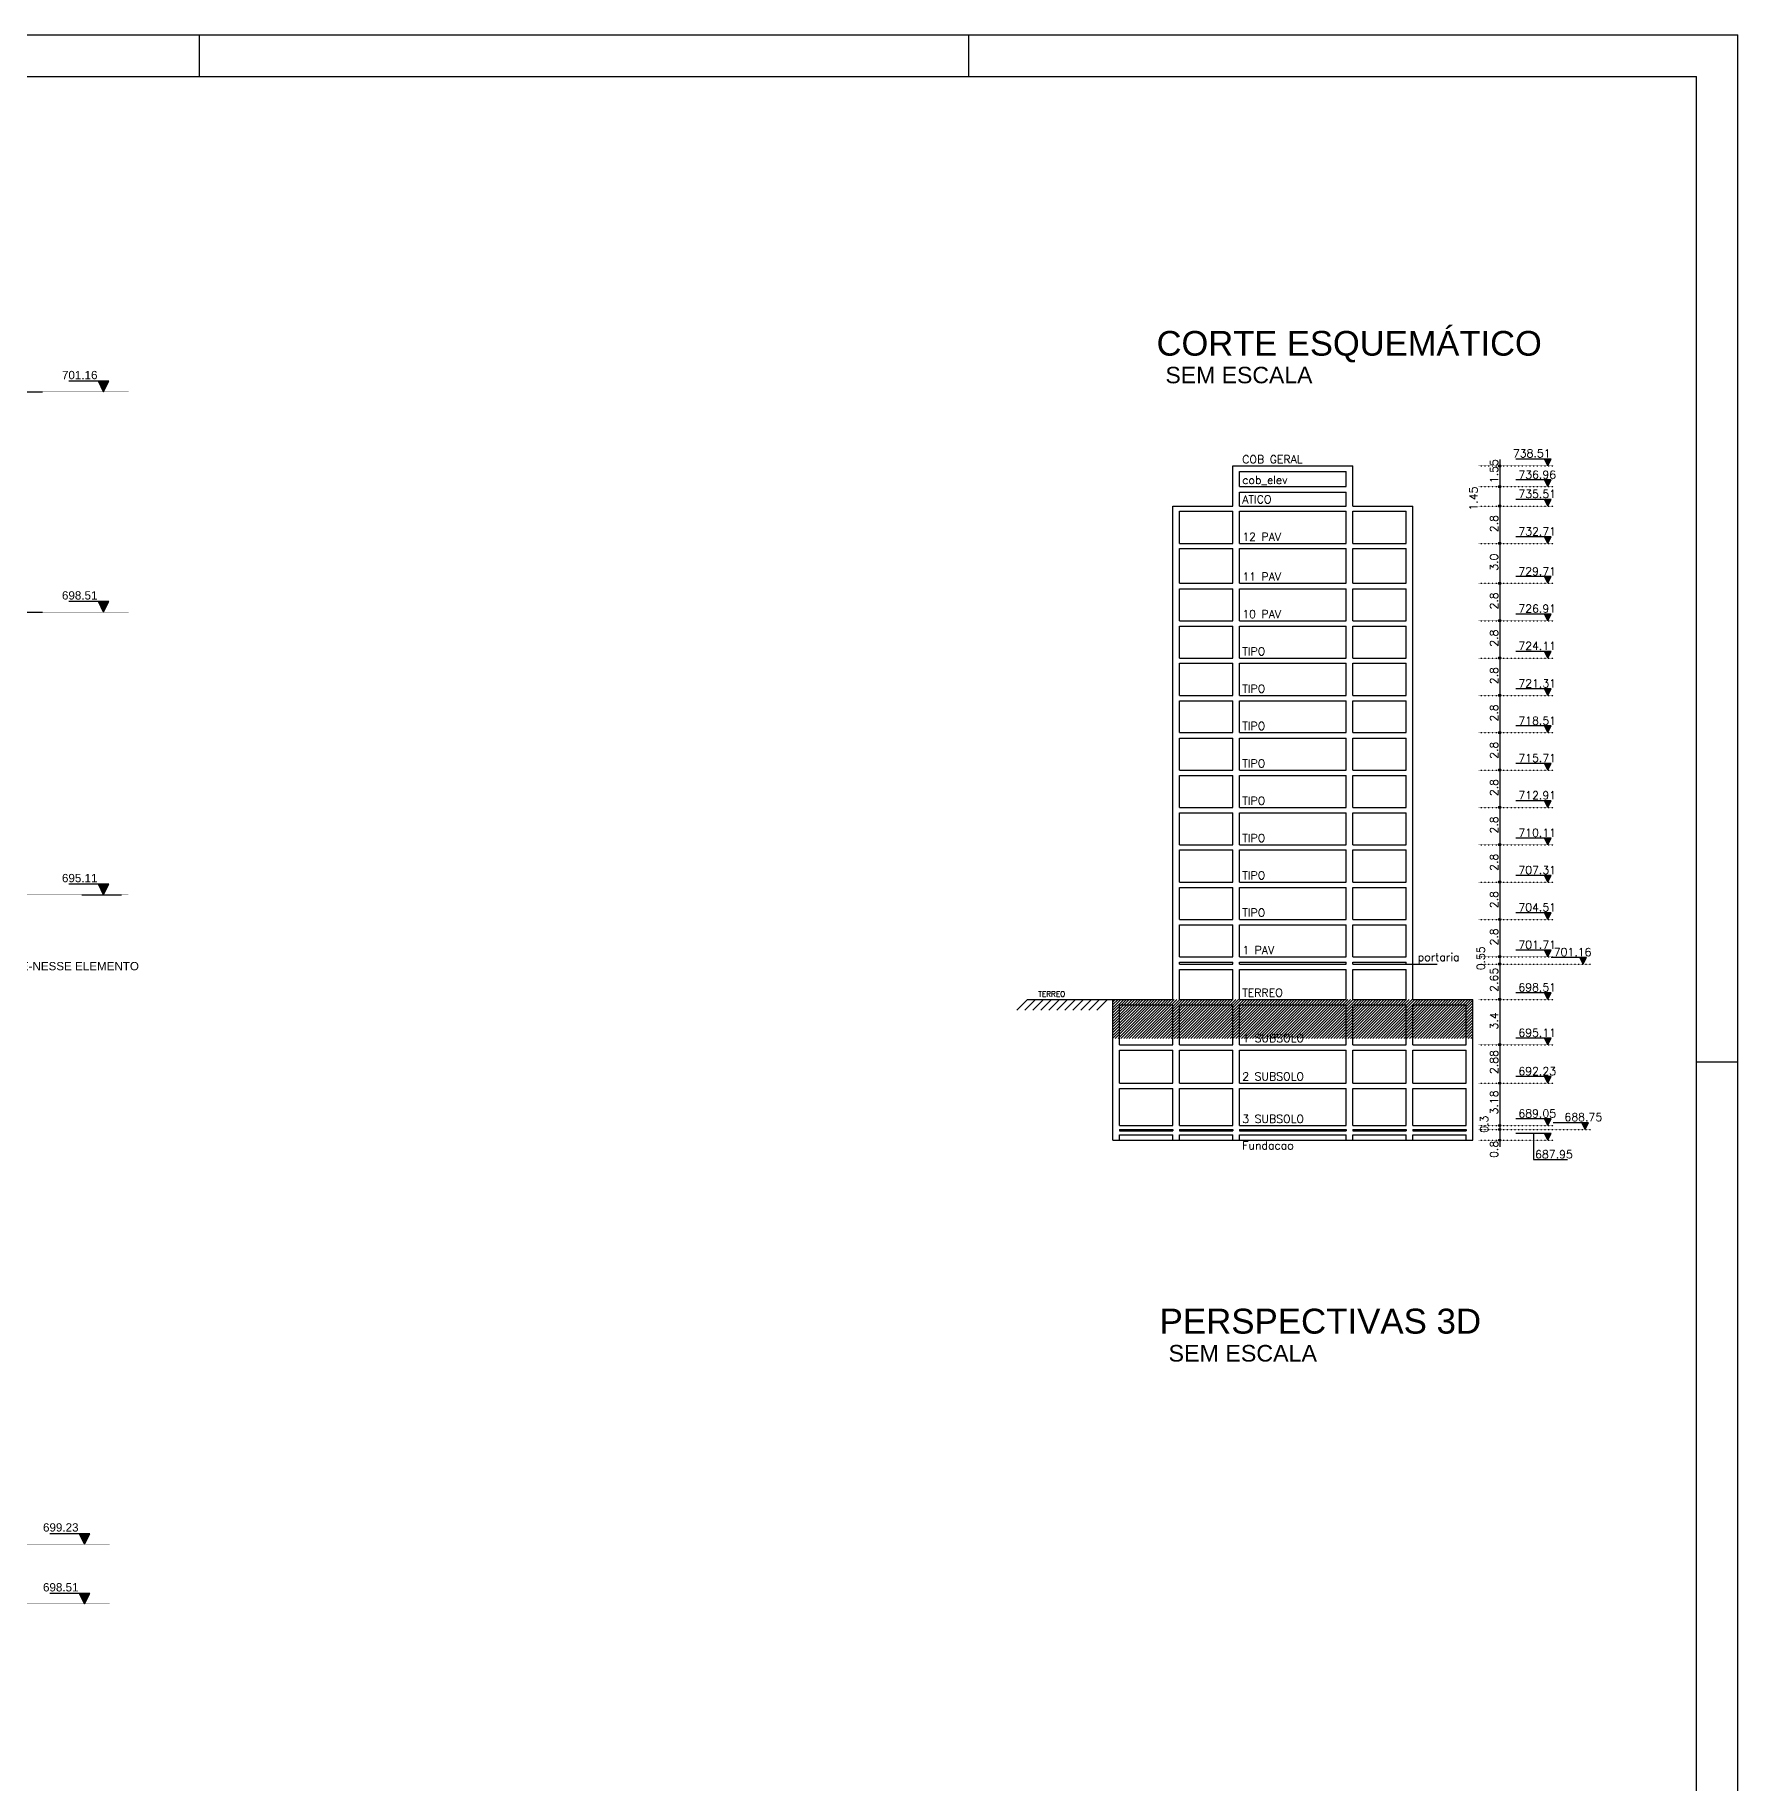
# Model space of a CAD drawing. Extents: x 37185 to 43130, y -8131 to -3926.
# Drawn here: x 41082 to 43130, y -6029 to -3926 of the extents above; entities that cross this region are included whole.
import ezdxf

# ---------------------------------------------------------------- set-up
doc = ezdxf.new("R2010")
doc.units = 0
doc.header["$MEASUREMENT"] = 0
doc.linetypes.add('ESTILO_TQS_0001', pattern=[1, 0.7, -0.3])
doc.linetypes.add('ESTILO_TQS_0002', pattern=[0.4, 0.1, -0.3])
doc.layers.get('0').update_dxf_attribs({"linetype": 'CONTINUOUS'})
for name, color, linetype in [('200', 7, 'ESTILO_TQS_0002'), ('216', 3, 'CONTINUOUS'), ('221', 11, 'CONTINUOUS'), ('226', 2, 'CONTINUOUS'), ('32', 7, 'CONTINUOUS'), ('35', 7, 'CONTINUOUS'), ('55', 12, 'CONTINUOUS'), ('67', 7, 'CONTINUOUS'), ('68', 4, 'CONTINUOUS'), ('75', 9, 'CONTINUOUS'), ('79', 12, 'CONTINUOUS'), ('95', 7, 'CONTINUOUS')]:
    doc.layers.add(name, color=color, linetype=linetype)
doc.layers.add('WP_ANOTAÇÃO GERAL', color=2, linetype='CONTINUOUS', lineweight=13)
doc.styles.get("Standard").update_dxf_attribs({"font": 'ROMANS.SHX'})
doc.styles.add('TQS_ARIAL', font='arial.ttf')

# ---------------------------------------------------------------- blocks, each defined once
blk = doc.blocks.new('_COTAZ')
for p, q in [((0.25, 0.5), (-2.4, 0.5)), ((0, 0), (-0.250001, 0.5)), ((-0.227705, 0.455408), (0.227705, 0.455408)), ((-0.205409, 0.410817), (0.205409, 0.410817)), ((-0.183113, 0.366225), (0.183113, 0.366225)), ((-0.160818, 0.321634), (0.160817, 0.321634)), ((-0.138522, 0.277043), (0.138521, 0.277042)), ((-0.116226, 0.232451), (0.116226, 0.232451)), ((-0.09393, 0.18786), (0.09393, 0.18786)), ((-0.071634, 0.143268), (0.071634, 0.143269)), ((-0.049338, 0.098677), (0.049338, 0.098677)), ((-0.027043, 0.054086), (0.027042, 0.054086)), ((0, 0), (0.25, 0.5))]:
    blk.add_line(p, q)
blk = doc.blocks.new('CT_GEN_LO')
for p, q in [((32019.6, -11189.1), (32019.6, -11183.2)), ((32019.6, -11183.2), (32026.9, -11183.2)), ((32019.6, -11205.8), (32019.6, -11189.1)), ((32026.9, -11183.2), (32143.5, -11183.2)), ((32026.9, -11189.1), (32143.5, -11189.1)), ((32026.9, -11205.8), (32026.9, -11189.1)), ((32143.5, -11183.2), (32150.8, -11183.2)), ((32143.5, -11205.8), (32143.5, -11189.1)), ((32150.8, -11189.1), (32150.8, -11183.2)), ((32150.8, -11205.8), (32150.8, -11189.1)), ((32019.6, -11211.7), (32019.6, -11205.8)), ((32019.6, -11227), (32019.6, -11211.7)), ((32026.9, -11205.8), (32143.5, -11205.8)), ((32026.9, -11211.7), (32143.5, -11211.7)), ((32026.9, -11227), (32026.9, -11211.7)), ((32143.5, -11227), (32143.5, -11211.7)), ((32150.8, -11211.7), (32150.8, -11205.8)), ((32150.8, -11227), (32150.8, -11211.7)), ((31954, -11232.8), (31954, -11227)), ((31954, -11227), (31961.3, -11227)), ((31954, -11267.8), (31954, -11232.8)), ((31961.3, -11227), (32019.6, -11227)), ((31961.3, -11232.8), (32019.6, -11232.8)), ((31961.3, -11267.8), (31961.3, -11232.8)), ((32019.6, -11267.8), (32019.6, -11232.8)), ((32019.6, -11267.8), (32019.6, -11232.8)), ((32026.9, -11227), (32143.5, -11227)), ((32026.9, -11232.8), (32143.5, -11232.8)), ((32026.9, -11267.8), (32026.9, -11232.8)), ((32143.5, -11267.8), (32143.5, -11232.8)), ((32150.8, -11227), (32209.1, -11227)), ((32150.8, -11232.8), (32209.1, -11232.8)), ((32150.8, -11267.8), (32150.8, -11232.8)), ((32150.8, -11267.8), (32150.8, -11232.8)), ((32209.1, -11227), (32216.4, -11227)), ((32209.1, -11267.8), (32209.1, -11232.8)), ((32216.4, -11232.8), (32216.4, -11227)), ((32216.4, -11267.8), (32216.4, -11232.8)), ((31954, -11273.6), (31954, -11267.8)), ((31954, -11311.5), (31954, -11273.6)), ((31961.3, -11267.8), (32019.6, -11267.8)), ((31961.3, -11273.6), (32019.6, -11273.6)), ((31961.3, -11311.5), (31961.3, -11273.6)), ((32019.6, -11311.5), (32019.6, -11273.6)), ((32019.6, -11311.5), (32019.6, -11273.6)), ((32026.9, -11267.8), (32143.5, -11267.8)), ((32026.9, -11273.6), (32143.5, -11273.6)), ((32026.9, -11311.5), (32026.9, -11273.6)), ((32143.5, -11311.5), (32143.5, -11273.6)), ((32150.8, -11267.8), (32209.1, -11267.8)), ((32150.8, -11273.6), (32209.1, -11273.6)), ((32150.8, -11311.5), (32150.8, -11273.6)), ((32150.8, -11311.5), (32150.8, -11273.6)), ((32209.1, -11311.5), (32209.1, -11273.6)), ((32216.4, -11273.6), (32216.4, -11267.8)), ((32216.4, -11311.5), (32216.4, -11273.6)), ((31954, -11317.4), (31954, -11311.5)), ((31961.3, -11311.5), (32019.6, -11311.5)), ((32026.9, -11311.5), (32143.5, -11311.5)), ((32150.8, -11311.5), (32209.1, -11311.5)), ((32216.4, -11317.4), (32216.4, -11311.5)), ((31954, -11352.4), (31954, -11317.4)), ((31961.3, -11317.4), (32019.6, -11317.4)), ((31961.3, -11352.4), (31961.3, -11317.4)), ((32019.6, -11352.4), (32019.6, -11317.4)), ((32019.6, -11352.4), (32019.6, -11317.4)), ((32026.9, -11317.4), (32143.5, -11317.4)), ((32026.9, -11352.4), (32026.9, -11317.4)), ((32143.5, -11352.4), (32143.5, -11317.4)), ((32150.8, -11317.4), (32209.1, -11317.4)), ((32150.8, -11352.4), (32150.8, -11317.4)), ((32150.8, -11352.4), (32150.8, -11317.4)), ((32209.1, -11352.4), (32209.1, -11317.4)), ((32216.4, -11352.4), (32216.4, -11317.4)), ((31954, -11358.2), (31954, -11352.4)), ((31961.3, -11352.4), (32019.6, -11352.4)), ((32026.9, -11352.4), (32143.5, -11352.4)), ((32150.8, -11352.4), (32209.1, -11352.4)), ((32216.4, -11358.2), (32216.4, -11352.4)), ((31954, -11393.2), (31954, -11358.2)), ((31961.3, -11358.2), (32019.6, -11358.2)), ((31961.3, -11393.2), (31961.3, -11358.2)), ((32019.6, -11393.2), (32019.6, -11358.2)), ((32019.6, -11393.2), (32019.6, -11358.2)), ((32026.9, -11358.2), (32143.5, -11358.2)), ((32026.9, -11393.2), (32026.9, -11358.2)), ((32143.5, -11393.2), (32143.5, -11358.2)), ((32150.8, -11358.2), (32209.1, -11358.2)), ((32150.8, -11393.2), (32150.8, -11358.2)), ((32150.8, -11393.2), (32150.8, -11358.2)), ((32209.1, -11393.2), (32209.1, -11358.2)), ((32216.4, -11393.2), (32216.4, -11358.2)), ((31954, -11399), (31954, -11393.2)), ((31954, -11434), (31954, -11399)), ((31961.3, -11393.2), (32019.6, -11393.2)), ((31961.3, -11399), (32019.6, -11399)), ((31961.3, -11434), (31961.3, -11399)), ((32019.6, -11434), (32019.6, -11399)), ((32019.6, -11434), (32019.6, -11399)), ((32026.9, -11393.2), (32143.5, -11393.2)), ((32026.9, -11399), (32143.5, -11399)), ((32026.9, -11434), (32026.9, -11399)), ((32143.5, -11434), (32143.5, -11399)), ((32150.8, -11393.2), (32209.1, -11393.2)), ((32150.8, -11399), (32209.1, -11399)), ((32150.8, -11434), (32150.8, -11399)), ((32150.8, -11434), (32150.8, -11399)), ((32209.1, -11434), (32209.1, -11399)), ((32216.4, -11399), (32216.4, -11393.2)), ((32216.4, -11434), (32216.4, -11399)), ((31954, -11439.9), (31954, -11434)), ((31954, -11474.8), (31954, -11439.9)), ((31961.3, -11434), (32019.6, -11434)), ((31961.3, -11439.9), (32019.6, -11439.9)), ((31961.3, -11474.8), (31961.3, -11439.9)), ((32019.6, -11474.8), (32019.6, -11439.9)), ((32019.6, -11474.8), (32019.6, -11439.9)), ((32026.9, -11434), (32143.5, -11434)), ((32026.9, -11439.9), (32143.5, -11439.9)), ((32026.9, -11474.8), (32026.9, -11439.9)), ((32143.5, -11474.8), (32143.5, -11439.9)), ((32150.8, -11434), (32209.1, -11434)), ((32150.8, -11439.9), (32209.1, -11439.9)), ((32150.8, -11474.8), (32150.8, -11439.9)), ((32150.8, -11474.8), (32150.8, -11439.9)), ((32209.1, -11474.8), (32209.1, -11439.9)), ((32216.4, -11439.9), (32216.4, -11434)), ((32216.4, -11474.8), (32216.4, -11439.9)), ((31954, -11480.7), (31954, -11474.8)), ((31954, -11515.7), (31954, -11480.7)), ((31961.3, -11474.8), (32019.6, -11474.8)), ((31961.3, -11480.7), (32019.6, -11480.7)), ((31961.3, -11515.7), (31961.3, -11480.7)), ((32019.6, -11515.7), (32019.6, -11480.7)), ((32019.6, -11515.7), (32019.6, -11480.7)), ((32026.9, -11474.8), (32143.5, -11474.8)), ((32026.9, -11480.7), (32143.5, -11480.7)), ((32026.9, -11515.7), (32026.9, -11480.7)), ((32143.5, -11515.7), (32143.5, -11480.7)), ((32150.8, -11474.8), (32209.1, -11474.8)), ((32150.8, -11480.7), (32209.1, -11480.7)), ((32150.8, -11515.7), (32150.8, -11480.7)), ((32150.8, -11515.7), (32150.8, -11480.7)), ((32209.1, -11515.7), (32209.1, -11480.7)), ((32216.4, -11480.7), (32216.4, -11474.8)), ((32216.4, -11515.7), (32216.4, -11480.7)), ((31954, -11521.5), (31954, -11515.7)), ((31954, -11556.5), (31954, -11521.5)), ((31961.3, -11515.7), (32019.6, -11515.7)), ((31961.3, -11521.5), (32019.6, -11521.5)), ((31961.3, -11556.5), (31961.3, -11521.5)), ((32019.6, -11556.5), (32019.6, -11521.5)), ((32019.6, -11556.5), (32019.6, -11521.5)), ((32026.9, -11515.7), (32143.5, -11515.7)), ((32026.9, -11521.5), (32143.5, -11521.5)), ((32026.9, -11556.5), (32026.9, -11521.5)), ((32143.5, -11556.5), (32143.5, -11521.5)), ((32150.8, -11515.7), (32209.1, -11515.7)), ((32150.8, -11521.5), (32209.1, -11521.5)), ((32150.8, -11556.5), (32150.8, -11521.5)), ((32150.8, -11556.5), (32150.8, -11521.5)), ((32209.1, -11556.5), (32209.1, -11521.5)), ((32216.4, -11521.5), (32216.4, -11515.7)), ((32216.4, -11556.5), (32216.4, -11521.5)), ((31954, -11562.3), (31954, -11556.5)), ((31954, -11597.3), (31954, -11562.3)), ((31961.3, -11556.5), (32019.6, -11556.5)), ((31961.3, -11562.3), (32019.6, -11562.3)), ((31961.3, -11597.3), (31961.3, -11562.3)), ((32019.6, -11597.3), (32019.6, -11562.3)), ((32019.6, -11597.3), (32019.6, -11562.3)), ((32026.9, -11556.5), (32143.5, -11556.5)), ((32026.9, -11562.3), (32143.5, -11562.3)), ((32026.9, -11597.3), (32026.9, -11562.3)), ((32143.5, -11597.3), (32143.5, -11562.3)), ((32150.8, -11556.5), (32209.1, -11556.5)), ((32150.8, -11562.3), (32209.1, -11562.3)), ((32150.8, -11597.3), (32150.8, -11562.3)), ((32150.8, -11597.3), (32150.8, -11562.3)), ((32209.1, -11597.3), (32209.1, -11562.3)), ((32216.4, -11562.3), (32216.4, -11556.5)), ((32216.4, -11597.3), (32216.4, -11562.3)), ((31954, -11603.1), (31954, -11597.3)), ((31961.3, -11597.3), (32019.6, -11597.3)), ((32026.9, -11597.3), (32143.5, -11597.3)), ((32150.8, -11597.3), (32209.1, -11597.3)), ((32216.4, -11603.1), (32216.4, -11597.3)), ((31954, -11638.1), (31954, -11603.1)), ((31961.3, -11603.1), (32019.6, -11603.1)), ((31961.3, -11638.1), (31961.3, -11603.1)), ((32019.6, -11638.1), (32019.6, -11603.1)), ((32019.6, -11638.1), (32019.6, -11603.1)), ((32026.9, -11603.1), (32143.5, -11603.1)), ((32026.9, -11638.1), (32026.9, -11603.1)), ((32143.5, -11638.1), (32143.5, -11603.1)), ((32150.8, -11603.1), (32209.1, -11603.1)), ((32150.8, -11638.1), (32150.8, -11603.1)), ((32150.8, -11638.1), (32150.8, -11603.1)), ((32209.1, -11638.1), (32209.1, -11603.1)), ((32216.4, -11638.1), (32216.4, -11603.1)), ((31954, -11644), (31954, -11638.1)), ((31961.3, -11638.1), (32019.6, -11638.1)), ((32026.9, -11638.1), (32143.5, -11638.1)), ((32150.8, -11638.1), (32209.1, -11638.1)), ((32216.4, -11644), (32216.4, -11638.1)), ((31954, -11679), (31954, -11644)), ((31961.3, -11644), (32019.6, -11644)), ((31961.3, -11679), (31961.3, -11644)), ((32019.6, -11679), (32019.6, -11644)), ((32019.6, -11679), (32019.6, -11644)), ((32026.9, -11644), (32143.5, -11644)), ((32026.9, -11679), (32026.9, -11644)), ((32143.5, -11679), (32143.5, -11644)), ((32150.8, -11644), (32209.1, -11644)), ((32150.8, -11679), (32150.8, -11644)), ((32150.8, -11679), (32150.8, -11644)), ((32209.1, -11679), (32209.1, -11644)), ((32216.4, -11679), (32216.4, -11644)), ((31954, -11684.8), (31954, -11679)), ((31954, -11719.8), (31954, -11684.8)), ((31961.3, -11679), (32019.6, -11679)), ((31961.3, -11684.8), (32019.6, -11684.8)), ((31961.3, -11719.8), (31961.3, -11684.8)), ((32019.6, -11719.8), (32019.6, -11684.8)), ((32019.6, -11719.8), (32019.6, -11684.8)), ((32026.9, -11679), (32143.5, -11679)), ((32026.9, -11684.8), (32143.5, -11684.8)), ((32026.9, -11719.8), (32026.9, -11684.8)), ((32143.5, -11719.8), (32143.5, -11684.8)), ((32150.8, -11679), (32209.1, -11679)), ((32150.8, -11684.8), (32209.1, -11684.8)), ((32150.8, -11719.8), (32150.8, -11684.8)), ((32150.8, -11719.8), (32150.8, -11684.8)), ((32209.1, -11719.8), (32209.1, -11684.8)), ((32216.4, -11684.8), (32216.4, -11679)), ((32216.4, -11719.8), (32216.4, -11684.8)), ((31954, -11725.6), (31954, -11719.8)), ((31954, -11727.8), (31954, -11725.6)), ((31954, -11733.6), (31954, -11727.8)), ((31954, -11766.4), (31954, -11733.6)), ((31961.3, -11719.8), (32019.6, -11719.8)), ((31961.3, -11725.6), (32019.6, -11725.6)), ((31961.3, -11727.8), (31961.3, -11725.6)), ((31961.3, -11727.8), (32019.6, -11727.8)), ((31961.3, -11733.6), (32019.6, -11733.6)), ((31961.3, -11766.4), (31961.3, -11733.6)), ((32019.6, -11727.8), (32019.6, -11725.6)), ((32019.6, -11727.8), (32019.6, -11725.6)), ((32019.6, -11766.4), (32019.6, -11733.6)), ((32019.6, -11766.4), (32019.6, -11733.6)), ((32026.9, -11719.8), (32143.5, -11719.8)), ((32026.9, -11725.6), (32143.5, -11725.6)), ((32026.9, -11727.8), (32026.9, -11725.6)), ((32026.9, -11727.8), (32143.5, -11727.8)), ((32026.9, -11733.6), (32143.5, -11733.6)), ((32026.9, -11766.4), (32026.9, -11733.6)), ((32143.5, -11727.8), (32143.5, -11725.6)), ((32143.5, -11766.4), (32143.5, -11733.6)), ((32150.8, -11719.8), (32209.1, -11719.8)), ((32150.8, -11725.6), (32209.1, -11725.6)), ((32150.8, -11727.8), (32150.8, -11725.6)), ((32150.8, -11727.8), (32150.8, -11725.6)), ((32150.8, -11727.8), (32209.1, -11727.8)), ((32150.8, -11733.6), (32209.1, -11733.6)), ((32150.8, -11766.4), (32150.8, -11733.6)), ((32150.8, -11766.4), (32150.8, -11733.6)), ((32209.1, -11727.8), (32209.1, -11725.6)), ((32209.1, -11766.4), (32209.1, -11733.6)), ((32216.4, -11725.6), (32216.4, -11719.8)), ((32216.4, -11727.8), (32216.4, -11725.6)), ((32216.4, -11733.6), (32216.4, -11727.8)), ((32216.4, -11766.4), (32216.4, -11733.6)), ((31795.1, -11766.4), (31783.4, -11778.1)), ((31803.8, -11766.4), (31792.1, -11778.1)), ((31795.1, -11766.4), (31888.4, -11766.4)), ((31812.6, -11766.4), (31800.9, -11778.1)), ((31821.3, -11766.4), (31809.6, -11778.1)), ((31830, -11766.4), (31818.4, -11778.1)), ((31838.8, -11766.4), (31827.1, -11778.1)), ((31847.5, -11766.4), (31835.9, -11778.1)), ((31856.3, -11766.4), (31844.6, -11778.1)), ((31865, -11766.4), (31853.4, -11778.1)), ((31873.8, -11766.4), (31862.1, -11778.1)), ((31882.5, -11766.4), (31870.9, -11778.1)), ((31888.4, -11816), (31888.4, -11766.4)), ((31888.4, -11766.4), (31895.7, -11766.4)), ((31895.7, -11766.4), (31954, -11766.4)), ((31895.7, -11772.3), (31954, -11772.3)), ((31895.7, -11816), (31895.7, -11772.3)), ((31954, -11816), (31954, -11772.3)), ((31954, -11816), (31954, -11772.3)), ((31961.3, -11766.4), (32019.6, -11766.4)), ((31961.3, -11772.3), (32019.6, -11772.3)), ((31961.3, -11816), (31961.3, -11772.3)), ((32019.6, -11816), (32019.6, -11772.3)), ((32019.6, -11816), (32019.6, -11772.3)), ((32026.9, -11766.4), (32143.5, -11766.4)), ((32026.9, -11772.3), (32143.5, -11772.3)), ((32026.9, -11816), (32026.9, -11772.3)), ((32143.5, -11816), (32143.5, -11772.3)), ((32150.8, -11766.4), (32209.1, -11766.4)), ((32150.8, -11772.3), (32209.1, -11772.3)), ((32150.8, -11816), (32150.8, -11772.3)), ((32150.8, -11816), (32150.8, -11772.3)), ((32209.1, -11816), (32209.1, -11772.3)), ((32216.4, -11766.4), (32274.7, -11766.4)), ((32216.4, -11772.3), (32274.7, -11772.3)), ((32216.4, -11816), (32216.4, -11772.3)), ((32216.4, -11816), (32216.4, -11772.3)), ((32274.7, -11766.4), (32282, -11766.4)), ((32274.7, -11816), (32274.7, -11772.3)), ((32282, -11816), (32282, -11766.4)), ((31888.4, -11858), (31888.4, -11816)), ((31895.7, -11816), (31954, -11816)), ((31895.7, -11821.8), (31954, -11821.8)), ((31895.7, -11858), (31895.7, -11821.8)), ((31954, -11858), (31954, -11821.8)), ((31954, -11858), (31954, -11821.8)), ((31961.3, -11816), (32019.6, -11816)), ((31961.3, -11821.8), (32019.6, -11821.8)), ((31961.3, -11858), (31961.3, -11821.8)), ((32019.6, -11858), (32019.6, -11821.8)), ((32019.6, -11858), (32019.6, -11821.8)), ((32026.9, -11816), (32143.5, -11816)), ((32026.9, -11821.8), (32143.5, -11821.8)), ((32026.9, -11858), (32026.9, -11821.8)), ((32143.5, -11858), (32143.5, -11821.8)), ((32150.8, -11816), (32209.1, -11816)), ((32150.8, -11821.8), (32209.1, -11821.8)), ((32150.8, -11858), (32150.8, -11821.8)), ((32150.8, -11858), (32150.8, -11821.8)), ((32209.1, -11858), (32209.1, -11821.8)), ((32216.4, -11816), (32274.7, -11816)), ((32216.4, -11821.8), (32274.7, -11821.8)), ((32216.4, -11858), (32216.4, -11821.8)), ((32216.4, -11858), (32216.4, -11821.8)), ((32274.7, -11858), (32274.7, -11821.8)), ((32282, -11858), (32282, -11816)), ((31888.4, -11904.4), (31888.4, -11858)), ((31895.7, -11858), (31954, -11858)), ((31895.7, -11863.8), (31954, -11863.8)), ((31895.7, -11904.4), (31895.7, -11863.8)), ((31954, -11904.4), (31954, -11863.8)), ((31954, -11904.4), (31954, -11863.8)), ((31961.3, -11858), (32019.6, -11858)), ((31961.3, -11863.8), (32019.6, -11863.8)), ((31961.3, -11904.4), (31961.3, -11863.8)), ((32019.6, -11904.4), (32019.6, -11863.8)), ((32019.6, -11904.4), (32019.6, -11863.8)), ((32026.9, -11858), (32143.5, -11858)), ((32026.9, -11863.8), (32143.5, -11863.8)), ((32026.9, -11904.4), (32026.9, -11863.8)), ((32143.5, -11904.4), (32143.5, -11863.8)), ((32150.8, -11858), (32209.1, -11858)), ((32150.8, -11863.8), (32209.1, -11863.8)), ((32150.8, -11904.4), (32150.8, -11863.8)), ((32150.8, -11904.4), (32150.8, -11863.8)), ((32209.1, -11904.4), (32209.1, -11863.8)), ((32216.4, -11858), (32274.7, -11858)), ((32216.4, -11863.8), (32274.7, -11863.8)), ((32216.4, -11904.4), (32216.4, -11863.8)), ((32216.4, -11904.4), (32216.4, -11863.8)), ((32274.7, -11904.4), (32274.7, -11863.8)), ((32282, -11904.4), (32282, -11858)), ((31888.4, -11908.7), (31888.4, -11904.4)), ((31895.7, -11904.4), (31954, -11904.4)), ((31961.3, -11904.4), (32019.6, -11904.4)), ((32026.9, -11904.4), (32143.5, -11904.4)), ((32150.8, -11904.4), (32209.1, -11904.4)), ((32216.4, -11904.4), (32274.7, -11904.4)), ((32282, -11908.7), (32282, -11904.4)), ((31888.4, -11920.4), (31888.4, -11908.7)), ((31888.4, -11920.4), (32282, -11920.4)), ((31895.7, -11908.7), (31954, -11908.7)), ((31895.7, -11908.7), (31895.7, -11910.2)), ((31895.7, -11910.2), (31954, -11910.2)), ((31895.7, -11914.6), (31954, -11914.6)), ((31895.7, -11920.4), (31895.7, -11914.6)), ((31895.7, -11920.4), (31954, -11920.4)), ((31954, -11908.7), (31954, -11910.2)), ((31954, -11908.7), (31954, -11910.2)), ((31954, -11920.4), (31954, -11914.6)), ((31954, -11920.4), (31954, -11914.6)), ((31961.3, -11908.7), (32019.6, -11908.7)), ((31961.3, -11908.7), (31961.3, -11910.2)), ((31961.3, -11910.2), (32019.6, -11910.2)), ((31961.3, -11914.6), (32019.6, -11914.6)), ((31961.3, -11920.4), (31961.3, -11914.6)), ((31961.3, -11920.4), (32019.6, -11920.4)), ((32019.6, -11908.7), (32019.6, -11910.2)), ((32019.6, -11908.7), (32019.6, -11910.2)), ((32019.6, -11920.4), (32019.6, -11914.6)), ((32019.6, -11920.4), (32019.6, -11914.6)), ((32026.9, -11908.7), (32143.5, -11908.7)), ((32026.9, -11908.7), (32026.9, -11910.2)), ((32026.9, -11910.2), (32143.5, -11910.2)), ((32026.9, -11914.6), (32143.5, -11914.6)), ((32026.9, -11920.4), (32026.9, -11914.6)), ((32026.9, -11920.4), (32143.5, -11920.4)), ((32143.5, -11908.7), (32143.5, -11910.2)), ((32143.5, -11920.4), (32143.5, -11914.6)), ((32150.8, -11908.7), (32209.1, -11908.7)), ((32150.8, -11908.7), (32150.8, -11910.2)), ((32150.8, -11908.7), (32150.8, -11910.2)), ((32150.8, -11910.2), (32209.1, -11910.2)), ((32150.8, -11914.6), (32209.1, -11914.6)), ((32150.8, -11920.4), (32150.8, -11914.6)), ((32150.8, -11920.4), (32150.8, -11914.6)), ((32150.8, -11920.4), (32209.1, -11920.4)), ((32209.1, -11908.7), (32209.1, -11910.2)), ((32209.1, -11920.4), (32209.1, -11914.6)), ((32216.4, -11908.7), (32274.7, -11908.7)), ((32216.4, -11908.7), (32216.4, -11910.2)), ((32216.4, -11908.7), (32216.4, -11910.2)), ((32216.4, -11910.2), (32274.7, -11910.2)), ((32216.4, -11914.6), (32274.7, -11914.6)), ((32216.4, -11920.4), (32216.4, -11914.6)), ((32216.4, -11920.4), (32216.4, -11914.6)), ((32216.4, -11920.4), (32274.7, -11920.4)), ((32274.7, -11908.7), (32274.7, -11910.2)), ((32274.7, -11920.4), (32274.7, -11914.6)), ((32282, -11920.4), (32282, -11908.7))]:
    blk.add_line(p, q)
at = {"color": 12, "linetype": 'Continuous'}
blk.add_line((32209.1, -11727.8), (32242.9, -11727.8), dxfattribs=at)
blk.add_lwpolyline([(32348, -11913.1), (32348, -11941.4), (32385.3, -11941.4)], dxfattribs=at)
at = {"layer": '200'}
for p, q in [((32287.9, -11183.2), (32369.5, -11183.2)), ((32287.9, -11205.8), (32369.5, -11205.8)), ((32287.9, -11227), (32369.5, -11227)), ((32287.9, -11267.8), (32369.5, -11267.8)), ((32287.9, -11311.5), (32369.5, -11311.5)), ((32287.9, -11352.4), (32369.5, -11352.4)), ((32287.9, -11393.2), (32369.5, -11393.2)), ((32287.9, -11434), (32369.5, -11434)), ((32287.9, -11474.8), (32369.5, -11474.8)), ((32287.9, -11515.7), (32369.5, -11515.7)), ((32287.9, -11556.5), (32369.5, -11556.5)), ((32287.9, -11597.3), (32369.5, -11597.3)), ((32287.9, -11638.1), (32369.5, -11638.1)), ((32287.9, -11679), (32369.5, -11679)), ((32287.9, -11719.8), (32369.5, -11719.8)), ((32287.9, -11727.8), (32410.5, -11727.8)), ((32287.9, -11766.4), (32369.5, -11766.4)), ((32287.9, -11816), (32369.5, -11816)), ((32287.9, -11858), (32369.5, -11858)), ((32287.9, -11904.4), (32369.5, -11904.4)), ((32287.9, -11908.7), (32410.5, -11908.7)), ((32287.9, -11920.4), (32369.5, -11920.4))]:
    blk.add_line(p, q, dxfattribs=at)
at = {"layer": '216', "color": 7}
for p, q in [((32311.2, -11176), (32311.2, -11213.1)), ((32311.2, -11198.6), (32311.2, -11234.3)), ((32311.2, -11219.7), (32311.2, -11275.1)), ((32311.2, -11260.5), (32311.2, -11318.8)), ((32311.2, -11304.3), (32311.2, -11359.7)), ((32311.2, -11345.1), (32311.2, -11400.5)), ((32311.2, -11385.9), (32311.2, -11441.3)), ((32311.2, -11426.7), (32311.2, -11482.1)), ((32311.2, -11467.6), (32311.2, -11523)), ((32311.2, -11508.4), (32311.2, -11563.8)), ((32311.2, -11549.2), (32311.2, -11604.6)), ((32311.2, -11590), (32311.2, -11645.4)), ((32311.2, -11630.9), (32311.2, -11686.3)), ((32311.2, -11671.7), (32311.2, -11727.1)), ((32311.2, -11712.5), (32311.2, -11735.1)), ((32311.2, -11720.5), (32311.2, -11773.7)), ((32311.2, -11759.2), (32311.2, -11823.3)), ((32311.2, -11808.7), (32311.2, -11865.3)), ((32311.2, -11850.7), (32311.2, -11911.7)), ((32311.2, -11897.1), (32311.2, -11916)), ((32311.2, -11901.5), (32311.2, -11927.7))]:
    blk.add_line(p, q, dxfattribs=at)
at = {"layer": '221', "color": 7}
for p, q in [((32287.9, -11183.2), (32287.9, -11183.2)), ((32287.9, -11205.8), (32287.9, -11205.8)), ((32369.5, -11205.8), (32369.5, -11205.8)), ((32287.9, -11227), (32287.9, -11227)), ((32369.5, -11227), (32369.5, -11227)), ((32287.9, -11267.8), (32287.9, -11267.8)), ((32369.5, -11267.8), (32369.5, -11267.8)), ((32287.9, -11311.5), (32287.9, -11311.5)), ((32369.5, -11311.5), (32369.5, -11311.5)), ((32287.9, -11352.4), (32287.9, -11352.4)), ((32369.5, -11352.4), (32369.5, -11352.4)), ((32287.9, -11393.2), (32287.9, -11393.2)), ((32369.5, -11393.2), (32369.5, -11393.2)), ((32287.9, -11434), (32287.9, -11434)), ((32369.5, -11434), (32369.5, -11434)), ((32287.9, -11474.8), (32287.9, -11474.8)), ((32369.5, -11474.8), (32369.5, -11474.8)), ((32287.9, -11515.7), (32287.9, -11515.7)), ((32369.5, -11515.7), (32369.5, -11515.7)), ((32287.9, -11556.5), (32287.9, -11556.5)), ((32369.5, -11556.5), (32369.5, -11556.5)), ((32287.9, -11597.3), (32287.9, -11597.3)), ((32369.5, -11597.3), (32369.5, -11597.3)), ((32287.9, -11638.1), (32287.9, -11638.1)), ((32369.5, -11638.1), (32369.5, -11638.1)), ((32287.9, -11679), (32287.9, -11679)), ((32369.5, -11679), (32369.5, -11679)), ((32287.9, -11719.8), (32287.9, -11719.8)), ((32287.9, -11727.8), (32287.9, -11727.8)), ((32369.5, -11719.8), (32369.5, -11719.8)), ((32369.5, -11727.8), (32369.5, -11727.8)), ((32287.9, -11766.4), (32287.9, -11766.4)), ((32369.5, -11766.4), (32369.5, -11766.4)), ((32287.9, -11816), (32287.9, -11816)), ((32369.5, -11816), (32369.5, -11816)), ((32287.9, -11858), (32287.9, -11858)), ((32369.5, -11858), (32369.5, -11858)), ((32287.9, -11904.4), (32287.9, -11904.4)), ((32369.5, -11904.4), (32369.5, -11904.4)), ((32287.9, -11908.7), (32287.9, -11908.7)), ((32369.5, -11908.7), (32369.5, -11908.7)), ((32369.5, -11920.4), (32369.5, -11920.4))]:
    blk.add_line(p, q, dxfattribs=at)
at = {"layer": '226', "color": 7}
for centre, radius in [((32311.2, -11183.2), 1.17), ((32311.2, -11183.2), 0.583), ((32311.2, -11205.8), 1.17), ((32311.2, -11205.8), 1.17), ((32311.2, -11205.8), 0.583), ((32311.2, -11205.8), 0.583), ((32311.2, -11227), 1.17), ((32311.2, -11227), 1.17), ((32311.2, -11227), 0.583), ((32311.2, -11227), 0.583), ((32311.2, -11267.8), 1.17), ((32311.2, -11267.8), 1.17), ((32311.2, -11267.8), 0.583), ((32311.2, -11267.8), 0.583), ((32311.2, -11311.5), 1.17), ((32311.2, -11311.5), 1.17), ((32311.2, -11311.5), 0.583), ((32311.2, -11311.5), 0.583), ((32311.2, -11352.4), 1.17), ((32311.2, -11352.4), 1.17), ((32311.2, -11352.4), 0.583), ((32311.2, -11352.4), 0.583), ((32311.2, -11393.2), 1.17), ((32311.2, -11393.2), 1.17), ((32311.2, -11393.2), 0.583), ((32311.2, -11393.2), 0.583), ((32311.2, -11434), 1.17), ((32311.2, -11434), 1.17), ((32311.2, -11434), 0.583), ((32311.2, -11434), 0.583), ((32311.2, -11474.8), 1.17), ((32311.2, -11474.8), 1.17), ((32311.2, -11474.8), 0.583), ((32311.2, -11474.8), 0.583), ((32311.2, -11515.7), 1.17), ((32311.2, -11515.7), 1.17), ((32311.2, -11515.7), 0.583), ((32311.2, -11515.7), 0.583), ((32311.2, -11556.5), 1.17), ((32311.2, -11556.5), 1.17), ((32311.2, -11556.5), 0.583), ((32311.2, -11556.5), 0.583), ((32311.2, -11597.3), 1.17), ((32311.2, -11597.3), 1.17), ((32311.2, -11597.3), 0.583), ((32311.2, -11597.3), 0.583), ((32311.2, -11638.1), 1.17), ((32311.2, -11638.1), 1.17), ((32311.2, -11638.1), 0.583), ((32311.2, -11638.1), 0.583), ((32311.2, -11679), 1.17), ((32311.2, -11679), 1.17), ((32311.2, -11679), 0.583), ((32311.2, -11679), 0.583), ((32311.2, -11719.8), 1.17), ((32311.2, -11719.8), 1.17), ((32311.2, -11727.8), 1.17), ((32311.2, -11727.8), 1.17), ((32311.2, -11719.8), 0.583), ((32311.2, -11719.8), 0.583), ((32311.2, -11727.8), 0.583), ((32311.2, -11727.8), 0.583), ((32311.2, -11766.4), 1.17), ((32311.2, -11766.4), 1.17), ((32311.2, -11766.4), 0.583), ((32311.2, -11766.4), 0.583), ((32311.2, -11816), 1.17), ((32311.2, -11816), 1.17), ((32311.2, -11816), 0.583), ((32311.2, -11816), 0.583), ((32311.2, -11858), 1.17), ((32311.2, -11858), 1.17), ((32311.2, -11858), 0.583), ((32311.2, -11858), 0.583), ((32311.2, -11904.4), 1.17), ((32311.2, -11904.4), 1.17), ((32311.2, -11908.7), 1.17), ((32311.2, -11908.7), 1.17), ((32311.2, -11904.4), 0.583), ((32311.2, -11904.4), 0.583), ((32311.2, -11920.4), 1.17), ((32311.2, -11908.7), 0.583), ((32311.2, -11908.7), 0.583), ((32311.2, -11920.4), 0.583)]:
    blk.add_circle(centre, radius, dxfattribs=at)
at = {"xscale": 14.58, "yscale": 14.58, "zscale": 0.1458}
for p in [(32363.7, -11183.2), (32363.7, -11205.8), (32363.7, -11227), (32363.7, -11267.8), (32363.7, -11311.5), (32363.7, -11352.4), (32363.7, -11393.2), (32363.7, -11434), (32363.7, -11474.8), (32363.7, -11515.7), (32363.7, -11556.5), (32363.7, -11597.3), (32363.7, -11638.1), (32363.7, -11679), (32363.7, -11719.8), (32402.3, -11727.8), (32363.7, -11766.4), (32363.7, -11816), (32363.7, -11858), (32363.7, -11904.4), (32404.5, -11908.7), (32363.7, -11920.4)]:
    blk.add_blockref('_COTAZ', p, dxfattribs=at)
for s, height, p in [('COB GERAL', 8.75, (32029.8, -11180.3)), ('738.51', 8.75, (32325.6, -11173.8)), ('cob_elev ', 8.75, (32029.8, -11202.9)), ('736.96', 8.75, (32331.6, -11197.1)), ('ATICO    ', 8.75, (32029.8, -11224.1)), ('735.51', 8.75, (32331.6, -11218.2)), ('12 PAV   ', 8.75, (32029.8, -11264.9)), ('732.71', 8.75, (32331.6, -11259.1)), ('729.71', 8.75, (32331.6, -11302.8)), ('11 PAV   ', 8.75, (32029.8, -11308.6)), ('10 PAV   ', 8.75, (32029.8, -11349.5)), ('726.91', 8.75, (32331.6, -11343.6)), ('TIPO     ', 8.75, (32029.8, -11390.3)), ('724.11', 8.75, (32331.6, -11384.4)), ('TIPO     ', 8.75, (32029.8, -11431.1)), ('721.31', 8.75, (32331.6, -11425.3)), ('TIPO     ', 8.75, (32029.8, -11471.9)), ('718.51', 8.75, (32331.6, -11466.1)), ('TIPO     ', 8.75, (32029.8, -11512.8)), ('715.71', 8.75, (32331.6, -11506.9)), ('712.91', 8.75, (32331.6, -11547.7)), ('TIPO     ', 8.75, (32029.8, -11553.6)), ('710.11', 8.75, (32331.6, -11588.6)), ('TIPO     ', 8.75, (32029.8, -11594.4)), ('707.31', 8.75, (32331.6, -11629.4)), ('TIPO     ', 8.75, (32029.8, -11635.2)), ('TIPO     ', 8.75, (32029.8, -11676)), ('704.51', 8.75, (32331.6, -11670.2)), ('1 PAV    ', 8.75, (32029.8, -11716.9)), ('portaria', 8.75, (32221.6, -11724.5)), ('701.71', 8.75, (32331.6, -11711)), ('701.16', 8.75, (32370.3, -11719.1)), ('TERREO   ', 8.75, (32029.8, -11763.5)), ('698.51', 8.75, (32331.6, -11757.7)), ('TERREO', 5.83, (31806.7, -11763.5)), ('1 SUBSOLO', 8.75, (32029.8, -11813.1)), ('695.11', 8.75, (32331.6, -11807.3)), ('2 SUBSOLO', 8.75, (32029.8, -11855.1)), ('692.23', 8.75, (32331.6, -11849.3)), ('689.05', 8.75, (32331.6, -11895.6)), ('3 SUBSOLO', 8.75, (32029.8, -11901.5)), ('688.75', 8.75, (32382, -11899.5)), ('Fundacao ', 8.75, (32029.8, -11930.5)), ('687.95', 8.75, (32349.9, -11940.2))]:
    blk.add_text(s, height=height).set_placement(p)
at = {"layer": '221', "color": 7}
for s, p in [('1.55', (32309.4, -11202)), ('1.45', (32286.9, -11232)), ('2.8', (32309.4, -11255.6)), ('3.0', (32309.4, -11297.8)), ('2.8', (32309.4, -11340.1)), ('2.8', (32309.4, -11380.9)), ('2.8', (32309.4, -11421.8)), ('2.8', (32309.4, -11462.6)), ('2.8', (32309.4, -11503.4)), ('2.8', (32309.4, -11544.2)), ('2.8', (32309.4, -11585.1)), ('2.8', (32309.4, -11625.9)), ('2.8', (32309.4, -11666.7)), ('2.8', (32309.4, -11707.5)), ('0.55', (32294.9, -11734.7)), ('2.65', (32309.4, -11758.2)), ('3.4', (32309.4, -11799.4)), ('2.88', (32309.4, -11848.1)), ('3.18', (32309.4, -11892.3)), ('0.3', (32298.5, -11912.3)), ('0.8', (32309.4, -11939.8))]:
    blk.add_text(s, height=8.75, rotation=90, dxfattribs=at).set_placement(p)
at = {"layer": '32', "linetype": 'Continuous', "style": 'TQS_ARIAL'}
blk.add_text('CORTE ESQUEMÁTICO', height=27, dxfattribs=at).set_placement((31936.1, -11062.6))
at = {"layer": '35', "linetype": 'Continuous', "style": 'TQS_ARIAL'}
blk.add_text('SEM ESCALA', height=18, dxfattribs=at).set_placement((31945.8, -11092.8))

msp = doc.modelspace()

# ---------------------------------------------------------------- hatches: boundary and pattern name
at = {"layer": 'WP_ANOTAÇÃO GERAL'}
h = msp.add_hatch(dxfattribs=at)
h.set_pattern_fill('ANSI31', color=240, scale=0.75, style=0)
h.set_pattern_definition([(45, (11771.8654, -5.3096), (-1.68379802, 1.68379802), [])])
h.paths.add_polyline_path([(42377.8, -5133.4), (42810.8, -5133.4), (42810.8, -5086.3), (42377.8, -5086.3)])

# ---------------------------------------------------------------- linework, layer by layer
at = {"layer": '67', "linetype": 'ESTILO_TQS_0002'}
for p, q in [((40663.9, -4355.4), (41194, -4355.4)), ((37941.5, -4620.4), (41194, -4620.4)), ((37707.7, -4960.4), (41194, -4960.4)), ((37919.8, -5741.4), (41171.2, -5741.4)), ((37919.8, -5813.4), (41171.2, -5813.4))]:
    msp.add_line(p, q, dxfattribs=at)
at = {"layer": '75', "linetype": 'Continuous'}
for p, q in [((41170.3, -4342.9), (41122.3, -4342.9)), ((41164, -4355.4), (41157.8, -4342.9)), ((41158.3, -4344), (41169.7, -4344)), ((41158.9, -4345.1), (41169.2, -4345.1)), ((41159.5, -4346.3), (41168.6, -4346.3)), ((41160, -4347.4), (41168.1, -4347.4)), ((41160.6, -4348.5), (41167.5, -4348.5)), ((41161.1, -4349.6), (41166.9, -4349.6)), ((41161.7, -4350.7), (41166.4, -4350.7)), ((41162.2, -4351.8), (41165.8, -4351.8)), ((41164, -4355.4), (41170.3, -4342.9)), ((41162.8, -4353), (41165.3, -4353)), ((41163.4, -4354.1), (41164.7, -4354.1)), ((41170.3, -4607.9), (41122.3, -4607.9)), ((41164, -4620.4), (41157.8, -4607.9)), ((41158.3, -4609), (41169.7, -4609)), ((41158.9, -4610.2), (41169.2, -4610.2)), ((41159.5, -4611.3), (41168.6, -4611.3)), ((41160, -4612.4), (41168.1, -4612.4)), ((41160.6, -4613.5), (41167.5, -4613.5)), ((41161.1, -4614.6), (41166.9, -4614.6)), ((41161.7, -4615.7), (41166.4, -4615.7)), ((41162.2, -4616.8), (41165.8, -4616.8)), ((41162.8, -4618), (41165.3, -4618)), ((41163.4, -4619.1), (41164.7, -4619.1)), ((41164, -4620.4), (41170.3, -4607.9)), ((41170.3, -4947.9), (41122.3, -4947.9)), ((41164, -4960.4), (41157.8, -4947.9)), ((41158.3, -4949), (41169.7, -4949)), ((41158.9, -4950.2), (41169.2, -4950.2)), ((41159.5, -4951.3), (41168.6, -4951.3)), ((41160, -4952.4), (41168.1, -4952.4)), ((41160.6, -4953.5), (41167.5, -4953.5)), ((41161.1, -4954.6), (41166.9, -4954.6)), ((41161.7, -4955.7), (41166.4, -4955.7)), ((41162.2, -4956.8), (41165.8, -4956.8)), ((41162.8, -4958), (41165.3, -4958)), ((41163.4, -4959.1), (41164.7, -4959.1)), ((41164, -4960.4), (41170.3, -4947.9)), ((41147.4, -5728.9), (41099.4, -5728.9)), ((41141.2, -5741.4), (41134.9, -5728.9)), ((41135.5, -5730), (41146.9, -5730)), ((41136, -5731.1), (41146.3, -5731.1)), ((41136.6, -5732.3), (41145.8, -5732.3)), ((41137.2, -5733.4), (41145.2, -5733.4)), ((41137.7, -5734.5), (41144.6, -5734.5)), ((41138.3, -5735.6), (41144.1, -5735.6)), ((41138.8, -5736.7), (41143.5, -5736.7)), ((41139.4, -5737.8), (41143, -5737.8)), ((41139.9, -5738.9), (41142.4, -5738.9)), ((41141.2, -5741.4), (41147.4, -5728.9)), ((41140.5, -5740.1), (41141.9, -5740.1)), ((41147.4, -5800.9), (41099.4, -5800.9)), ((41141.2, -5813.4), (41134.9, -5800.9)), ((41135.5, -5802), (41146.9, -5802)), ((41141.2, -5813.4), (41147.4, -5800.9)), ((41136, -5803.1), (41146.3, -5803.1)), ((41136.6, -5804.3), (41145.8, -5804.3)), ((41137.2, -5805.4), (41145.2, -5805.4)), ((41137.7, -5806.5), (41144.6, -5806.5)), ((41138.3, -5807.6), (41144.1, -5807.6)), ((41138.8, -5808.7), (41143.5, -5808.7)), ((41139.4, -5809.8), (41143, -5809.8)), ((41139.9, -5810.9), (41142.4, -5810.9)), ((41140.5, -5812.1), (41141.9, -5812.1))]:
    msp.add_line(p, q, dxfattribs=at)
at = {"layer": '79', "linetype": 'Continuous'}
for points in [[(41157.8, -4342.9), (41164, -4355.4), (41170.3, -4342.9), (41157.8, -4342.9)], [(41157.8, -4607.9), (41164, -4620.4), (41170.3, -4607.9), (41157.8, -4607.9)], [(41157.8, -4947.9), (41164, -4960.4), (41170.3, -4947.9), (41157.8, -4947.9)], [(41134.9, -5728.9), (41141.2, -5741.4), (41147.4, -5728.9), (41134.9, -5728.9)], [(41134.9, -5800.9), (41141.2, -5813.4), (41147.4, -5800.9), (41134.9, -5800.9)]]:
    msp.add_lwpolyline(points, dxfattribs=at)
at = {"layer": '95', "linetype": 'Continuous'}
for p, q in [((37184.5, -3926.3), (43129.5, -3926.3)), ((41279.5, -3976.3), (41279.5, -3926.3)), ((42204.5, -3976.3), (42204.5, -3926.3)), ((43129.5, -8131.3), (43129.5, -3926.3)), ((37309.5, -3976.3), (43079.5, -3976.3)), ((43079.5, -8081.3), (43079.5, -3976.3)), ((43079.5, -5161.3), (43129.5, -5161.3))]:
    msp.add_line(p, q, dxfattribs=at)

# ---------------------------------------------------------------- block references
at = {"layer": '55', "color": 12, "linetype": 'Continuous', "xscale": 1.1, "yscale": 1.1, "zscale": 1.1}
msp.add_blockref('CT_GEN_LO', (7300.6, 7856.8), dxfattribs=at)

# ---------------------------------------------------------------- texts
at = {"layer": '32', "linetype": 'Continuous', "style": 'TQS_ARIAL'}
msp.add_text('PERSPECTIVAS 3D', height=30, dxfattribs=at).set_placement((42434, -5488.3))
at = {"layer": '35', "linetype": 'Continuous', "style": 'TQS_ARIAL'}
msp.add_text('SEM ESCALA', height=20, dxfattribs=at).set_placement((42444.7, -5521.9))
at = {"layer": '68', "linetype": 'ESTILO_TQS_0001', "style": 'TQS_ARIAL'}
msp.add_text('(*) VERIFICAR SE É POSSÍVEL APOIAR A LAJE PRÉ-NESSE ELEMENTO', height=10, dxfattribs=at).set_placement((40732.3, -5051.3))
at = {"layer": '75', "linetype": 'Continuous', "style": 'TQS_ARIAL'}
for s, p in [('701.16', (41114, -4340.4)), ('698.51', (41114, -4605.4)), ('695.11', (41114, -4945.4)), ('699.23', (41091.2, -5726.4)), ('698.51', (41091.2, -5798.4))]:
    msp.add_text(s, height=10, dxfattribs=at).set_placement(p)

doc.saveas('drawing.dxf')
